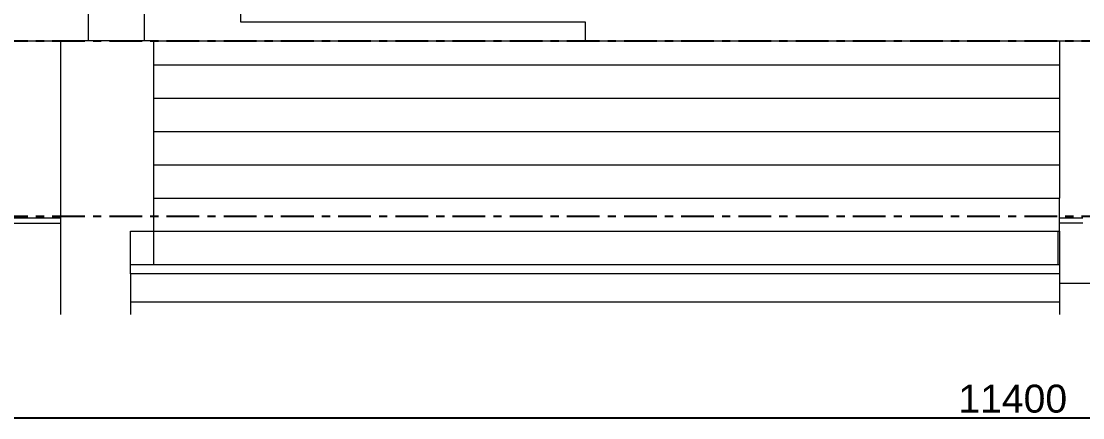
# Model space of a CAD drawing. Header units: millimetres. Extents: x 3774 to 718460, y -768339 to 192544.
# Drawn here: x 349680 to 355364, y -766035 to -763909 of the extents above; entities that cross this region are included whole.
import ezdxf

# ---------------------------------------------------------------- set-up
doc = ezdxf.new("R2010")
doc.units = ezdxf.units.MM
doc.linetypes.add('TA_GL_000.70000', pattern=[1.925, 0.7, -0.175, 0.175, -0.175, 0.7])
doc.linetypes.add('XKITLINE00', pattern=[0])
doc.layers.add('000 - 0_SYM_DWG_GRIDLINE_MAIN_COLOR_251', color=7, linetype='Continuous')
doc.layers.add('Part', color=7, linetype='Continuous', lineweight=0)
doc.styles.add('FAMELINE_FOR_CKST', font='arial.ttf')
doc.styles.add('TA', font='', dxfattribs={"height": 4.5})
doc.styles.get('TA').set_extended_font_data('Cordia New')
doc.dimstyles.new('FAMELINE-CKST_C-C', dxfattribs={"dimtxt": 0.3, "dimasz": 0.15, "dimexe": 0.1, "dimexo": 0.1, "dimgap": 0.05, "dimtad": 1, "dimzin": 0, "dimdsep": 46, "dimtxsty": 'FAMELINE_FOR_CKST', "dimblk": 'ORIGIN', "dimblk1": 'ORIGIN', "dimblk2": 'ORIGIN', "dimsah": 1, "dimcen": 0.1, "dimdle": 0.1, "dimclrd": 7, "dimclre": 7, "dimclrt": 7, "dimadec": 0, "dimazin": 0, "dimtfac": 1, "dimtix": 1, "dimtmove": 2, "dimatfit": 3, "dimfxl": 1, "dimtolj": 1, "dimtzin": 0, "dimlwd": -1, "dimlwe": -1, "dimarcsym": 0})

# ---------------------------------------------------------------- blocks, each defined once
blk = doc.blocks.new('*U5902')
at = {"layer": '000 - 0_SYM_DWG_GRIDLINE_MAIN_COLOR_251', "color": 7, "linetype": 'ByBlock', "ltscale": 5}
blk.add_line((10, 0), (-759, 0), dxfattribs=at)
at = {"color": 7, "style": 'TA', "flags": 1}
blk.add_attdef('LOCATION', (6, -6), '', height=4.5, rotation=270, dxfattribs=at)
blk = doc.blocks.new('_Origin')
at = {"color": 7, "linetype": 'ByBlock', "lineweight": -2}
blk.add_line((0, 0), (-1, 0), dxfattribs=at)
blk.add_circle((0, 0), 0.5, dxfattribs=at)
blk = doc.blocks.new('*D8516')
at = {"color": 7, "transparency": 16777216}
for p, q in [((-11400, 100660), (-11400, 100378.8)), ((0, 100660), (0, 100378.8)), ((-11325, 100428.8), (-75, 100428.8))]:
    blk.add_line(p, q, dxfattribs=at)
at = {"layer": 'Defpoints', "color": 7, "transparency": 16777216}
for p in [(-11400, 100710), (0, 100710), (0, 100428.8)]:
    blk.add_point(p, dxfattribs=at)
at = {"color": 7, "transparency": 16777216, "xscale": 75, "yscale": 75, "zscale": 75, "rotation": 180}
blk.add_blockref('_Origin', (-11400, 100428.8), dxfattribs=at)
at = {"color": 7, "transparency": 16777216, "xscale": 75, "yscale": 75, "zscale": 75}
blk.add_blockref('_Origin', (0, 100428.8), dxfattribs=at)
at = {"color": 7, "transparency": 16777216, "insert": (-5700, 100530.3), "char_height": 150, "attachment_point": 5, "style": 'FAMELINE_FOR_CKST'}
blk.add_mtext('\\A1;11400', dxfattribs=at)
blk = doc.blocks.new('*A6153497')
at = {"layer": 'Part', "color": 7, "linetype": 'XKITLINE00', "lineweight": 0}
for p, q in [((2292.897985, -156.454483), (2292.897454, -154.549581)), ((2307.665969, -156.453475), (2292.897985, -156.454483)), ((2307.665969, -157.253462), (2307.665969, -156.453475))]:
    blk.add_line(p, q, dxfattribs=at)
blk = doc.blocks.new('*A6163498')
at = {"layer": 'Part', "color": 7, "linetype": 'XKITLINE00', "lineweight": 0}
for p, q in [((2179.680579, -157.253462), (2285.169525, -157.253462)), ((2327.969525, -157.253462), (2328.969518, -157.253462)), ((2327.969525, -167.653462), (2331.369513, -167.653462))]:
    blk.add_line(p, q, dxfattribs=at)
blk = doc.blocks.new('*A6173499')
at = {"layer": 'Part', "color": 7, "linetype": 'XKITLINE00', "lineweight": 0}
for p, q in [((2280.409525, -164.853462), (2285.169525, -164.853462)), ((2280.409525, -165.077462), (2285.169525, -165.077462)), ((2327.969525, -164.853462), (2328.969526, -164.853462)), ((2328.969526, -165.077462), (2327.969525, -165.077462))]:
    blk.add_line(p, q, dxfattribs=at)
blk = doc.blocks.new('*A14234305')
at = {"layer": 'Part', "color": 7, "linetype": 'XKITLINE00', "lineweight": 0}
for p, q in [((2286.369525, -157.253462), (2286.369525, -132.453462)), ((2288.769525, -157.253462), (2288.769525, -132.453462))]:
    blk.add_line(p, q, dxfattribs=at)
blk = doc.blocks.new('*A14464328')
at = {"layer": 'Part', "color": 7, "linetype": 'XKITLINE00', "lineweight": 0}
for p, q in [((2288.169525, -165.424891), (2327.906239, -165.424891)), ((2288.169525, -166.853462), (2288.169525, -165.424891)), ((2327.906239, -165.424891), (2327.906239, -166.853462))]:
    blk.add_line(p, q, dxfattribs=at)
blk = doc.blocks.new('*A14474329')
at = {"layer": 'Part', "color": 7, "linetype": 'XKITLINE00', "lineweight": 0}
for p, q in [((2288.169525, -165.424891), (2327.906239, -165.424891)), ((2288.169525, -166.853462), (2288.169525, -165.424891)), ((2327.906239, -165.424891), (2327.906239, -166.853462))]:
    blk.add_line(p, q, dxfattribs=at)
blk = doc.blocks.new('*A14484330')
at = {"layer": 'Part', "color": 7, "linetype": 'XKITLINE00', "lineweight": 0}
for p, q in [((2288.169525, -166.853462), (2327.969525, -166.853462)), ((2288.169525, -167.253462), (2288.169525, -166.853462)), ((2327.969525, -166.853462), (2327.969525, -167.253462))]:
    blk.add_line(p, q, dxfattribs=at)
blk = doc.blocks.new('*A14494331')
at = {"layer": 'Part', "color": 7, "linetype": 'XKITLINE00', "lineweight": 0}
for p, q in [((2327.969525, -167.253462), (2288.169525, -167.253462)), ((2288.169525, -167.253462), (2288.169525, -168.988744)), ((2327.969525, -167.253462), (2327.969525, -168.988744)), ((2288.169525, -168.453462), (2327.969525, -168.453462))]:
    blk.add_line(p, q, dxfattribs=at)
blk = doc.blocks.new('*A14504332')
at = {"layer": 'Part', "color": 7, "linetype": 'XKITLINE00', "lineweight": 0}
for p, q in [((2289.169525, -157.253462), (2285.169525, -157.253462)), ((2285.169525, -157.253462), (2285.169525, -168.988744)), ((2289.169525, -166.853462), (2289.169525, -157.253462))]:
    blk.add_line(p, q, dxfattribs=at)
blk = doc.blocks.new('*A14514333')
at = {"layer": 'Part', "color": 7, "linetype": 'XKITLINE00', "lineweight": 0}
for p, q in [((2289.169525, -157.253462), (2327.969525, -157.253462)), ((2327.969525, -157.253462), (2327.969525, -158.282068)), ((2289.169525, -158.282068), (2327.969525, -158.282068)), ((2327.969525, -158.282068), (2327.969525, -159.710628)), ((2289.169525, -159.710628), (2327.969525, -159.710628)), ((2327.969525, -159.710628), (2327.969525, -161.139188)), ((2289.169525, -161.139188), (2327.969525, -161.139188)), ((2327.969525, -161.139188), (2327.969525, -162.567748)), ((2289.169525, -162.567748), (2327.969525, -162.567748)), ((2327.969525, -162.567748), (2327.969525, -163.99632)), ((2289.169525, -163.99632), (2327.969525, -163.99632)), ((2327.969525, -165.424891), (2327.969525, -163.99632)), ((2289.169525, -166.853462), (2289.169525, -165.424891)), ((2289.169525, -165.424891), (2327.969525, -165.424891)), ((2327.969525, -165.424891), (2327.969525, -166.853462))]:
    blk.add_line(p, q, dxfattribs=at)
blk = doc.blocks.new('W-1-PP19-SE-ENT3_20260407-111149_PP19_ENT3_SE_ELE3')
at = {"color": 7, "lineweight": 0, "xscale": 125, "yscale": 125, "zscale": 125}
for name in ['*A14234305', '*A6153497', '*A6163498', '*A14504332', '*A14514333', '*A6173499', '*A14464328', '*A14474329', '*A14484330', '*A14494331']:
    blk.add_blockref(name, (-296446.190625, 122106.68275), dxfattribs=at)
blk = doc.blocks.new('W-1-PP19-SE-ENT3_20260407-104913_PP19_ENT3_ELE1_DIMS_1')
at = {"layer": '000 - 0_SYM_DWG_GRIDLINE_MAIN_COLOR_251', "color": 7, "linetype": 'TA_GL_000.70000', "xscale": 50.00000000000003, "yscale": 50.00000000000003, "zscale": 50.00000000000003, "rotation": 180}
for p in [(-27800, 102450), (-27800, 101510)]:
    blk.add_blockref('*U5902', p, dxfattribs=at)
at = {"color": 7}
dim = blk.add_linear_dim(base=(0, 100428.8), p1=(-11400, 100710), p2=(0, 100710), angle=180, dimstyle='FAMELINE-CKST_C-C', override={"dimscale": 500, "dimdec": 0, "dimlfac": 1, "dimclrd": 7, "dimclre": 7, "dimclrt": 7}, dxfattribs=at)
dim.commit()
dim.dimension.update_dxf_attribs({"geometry": '*D8516', "text_midpoint": (-5700, 100530.3)})

msp = doc.modelspace()

# ---------------------------------------------------------------- block references
at = {"color": 7}
msp.add_blockref('W-1-PP19-SE-ENT3_20260407-111149_PP19_ENT3_SE_ELE3', (360689.371, -866463.718), dxfattribs=at)

# ---------------------------------------------------------------- next in the draw order: block references
msp.add_blockref('W-1-PP19-SE-ENT3_20260407-104913_PP19_ENT3_ELE1_DIMS_1', (360689.371, -866463.718), dxfattribs=at)

doc.saveas('drawing.dxf')
